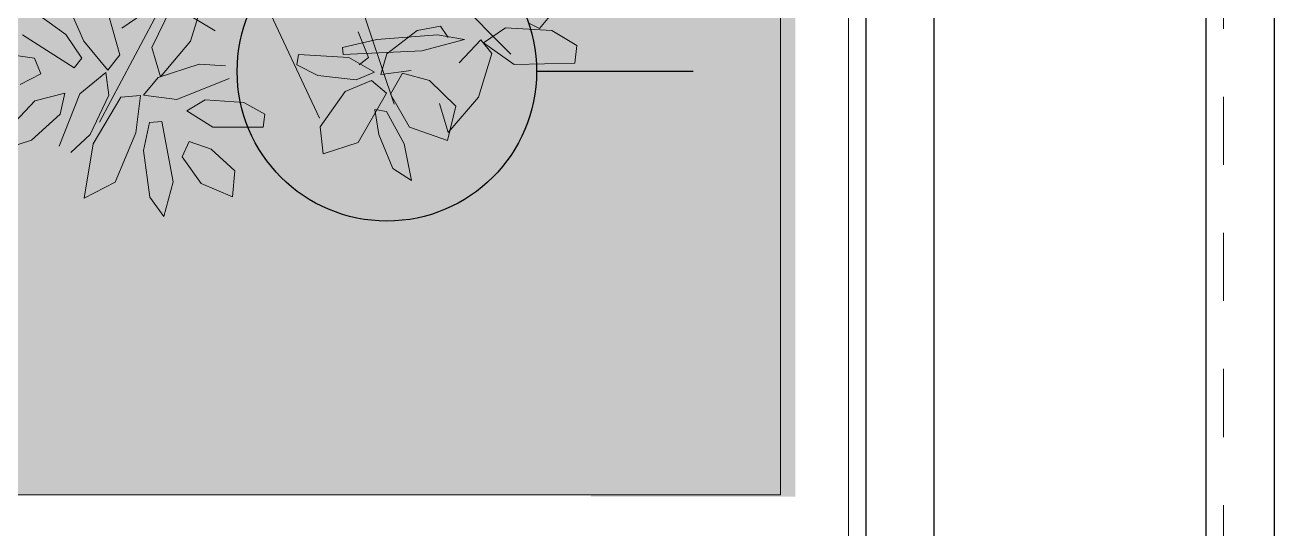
# Model space of a CAD drawing. Header units: metres. Extents: x 349703 to 349913, y 9282546 to 9282694.
# Drawn here: x 349753.419 to 349755.266, y 9282651.393 to 9282652.133 of the extents above; entities that cross this region are included whole.
import ezdxf

# ---------------------------------------------------------------- set-up
doc = ezdxf.new("R2010")
doc.units = ezdxf.units.M
doc.header["$LTSCALE"] = 0.25
doc.linetypes.add('B. SUM 2$0$HIDDEN', pattern=[0.375, 0.25, -0.125])
for name, color, linetype, lineweight in [('AREA-VERDE', 3, 'CONTINUOUS', 9), ('ARQ-FONDO', 253, 'CONTINUOUS', 9), ('CUNETAS-RED', 5, 'CONTINUOUS', 18), ('LLORAD-SIMB', 1, 'CONTINUOUS', 25), ('LLORAD-TRAMO', 1, 'CONTINUOUS', 70)]:
    doc.layers.add(name, color=color, linetype=linetype, lineweight=lineweight)

# ---------------------------------------------------------------- blocks, each defined once
blk = doc.blocks.new('548')
at = {"layer": 'AREA-VERDE', "lineweight": 0, "true_color": 0xc4e4b2, "transparency": 33554687}
h = blk.add_hatch(color=3, dxfattribs=at)
h.dxf.hatch_style = 1
h.paths.add_polyline_path([(349595.4206, 9282651.4426), (349597.5555, 9282651.4426), (349597.5555, 9282655.2125), (349595.4206, 9282655.2125)])
at = {"layer": 'ARQ-FONDO'}
for points in [[(349595.3206, 9282666.4931), (349597.6555, 9282666.4931), (349597.6555, 9282651.3426), (349595.3206, 9282651.3426)], [(349595.4206, 9282655.2125), (349597.5555, 9282655.2125), (349597.5555, 9282651.4426), (349595.4206, 9282651.4426)]]:
    blk.add_lwpolyline(points, close=True, dxfattribs=at)
blk = doc.blocks.new('ARR2')
at = {"layer": 'ARQ-FONDO', "lineweight": 5}
for p, q in [((2740.9374, 1213.632), (2741.6198, 1212.9417)), ((2740.8976, 1213.4825), (2741.2131, 1212.8057)), ((2741.2088, 1213.3241), (2741.3717, 1212.8358)), ((2740.9887, 1213.2525), (2740.7458, 1212.7974)), ((2740.667, 1213.0735), (2740.7129, 1212.9693)), ((2740.6745, 1212.9832), (2740.5936, 1213.0419)), ((2740.7896, 1212.9404), (2740.7584, 1213.0511)), ((2740.857, 1212.9557), (2740.899, 1213.0418)), ((2740.9682, 1213.0618), (2740.9394, 1212.9692)), ((2741.6804, 1212.9966), (2741.7228, 1213.0476)), ((2740.8403, 1213.0291), (2740.7934, 1212.997)), ((2740.992, 1212.9916), (2740.9385, 1213.0235)), ((2741.3172, 1212.935), (2741.2954, 1212.9893)), ((2741.4206, 1212.9917), (2741.3566, 1212.9426)), ((2741.4703, 1213.0015), (2741.4206, 1212.9917)), ((2741.4866, 1212.9773), (2741.4703, 1213.0015)), ((2741.6084, 1212.9976), (2741.5615, 1212.9655)), ((2741.7067, 1212.992), (2741.6084, 1212.9976)), ((2741.6592, 1213.007), (2741.6804, 1212.9966)), ((2741.7602, 1212.9601), (2741.7067, 1212.992)), ((2740.5828, 1212.983), (2740.6923, 1212.9126)), ((2740.7087, 1212.9332), (2740.6745, 1212.9832)), ((2740.7129, 1212.9693), (2740.7635, 1212.9079)), ((2740.9394, 1212.9692), (2740.8756, 1212.8937)), ((2741.2619, 1212.956), (2741.3353, 1212.9732)), ((2741.3353, 1212.9732), (2741.4638, 1212.9828)), ((2741.521, 1212.9729), (2741.4304, 1212.949)), ((2741.4638, 1212.9828), (2741.521, 1212.9729)), ((2741.5103, 1212.9231), (2741.5562, 1212.9724)), ((2741.5562, 1212.9724), (2741.5795, 1212.9431)), ((2741.5615, 1212.9655), (2741.627, 1212.9197)), ((2740.6081, 1212.9329), (2740.5392, 1212.9429)), ((2740.7635, 1212.9079), (2740.7896, 1212.9404)), ((2740.8756, 1212.8937), (2740.857, 1212.9557)), ((2741.1686, 1212.9408), (2741.1651, 1212.9188)), ((2741.2755, 1212.9348), (2741.1686, 1212.9408)), ((2741.2634, 1212.9408), (2741.2619, 1212.956)), ((2741.4304, 1212.949), (2741.2634, 1212.9408)), ((2741.3302, 1212.9035), (2741.2755, 1212.9348)), ((2741.2977, 1212.9194), (2741.3172, 1212.935)), ((2741.3566, 1212.9426), (2741.3439, 1212.8989)), ((2741.5795, 1212.9431), (2741.5508, 1212.8505)), ((2741.7557, 1212.9228), (2741.7602, 1212.9601)), ((2740.6218, 1212.8999), (2740.6081, 1212.9329)), ((2740.6923, 1212.9126), (2740.7087, 1212.9332)), ((2740.9578, 1212.9208), (2740.8705, 1212.8919)), ((2741.014, 1212.917), (2740.9578, 1212.9208)), ((2741.1651, 1212.9188), (2741.2097, 1212.8965)), ((2741.627, 1212.9197), (2741.7557, 1212.9228)), ((2740.5775, 1212.8772), (2740.6218, 1212.8999)), ((2740.7598, 1212.9027), (2740.7043, 1212.8577)), ((2740.7656, 1212.8544), (2740.7598, 1212.9027)), ((2740.8705, 1212.8919), (2740.8394, 1212.8545)), ((2740.9103, 1212.8452), (2741.0214, 1212.8902)), ((2741.2097, 1212.8965), (2741.2914, 1212.8872)), ((2741.3235, 1212.8857), (2741.2679, 1212.8626)), ((2741.2914, 1212.8872), (2741.3302, 1212.9035)), ((2741.3556, 1212.859), (2741.3235, 1212.8857)), ((2741.3439, 1212.8989), (2741.4081, 1212.9069)), ((2741.3896, 1212.9015), (2741.3641, 1212.8567)), ((2741.4472, 1212.8857), (2741.3896, 1212.9015)), ((2741.5028, 1212.8314), (2741.4472, 1212.8857)), ((2740.6723, 1212.8587), (2740.6091, 1212.8428)), ((2740.7043, 1212.8577), (2740.6605, 1212.7461)), ((2740.6623, 1212.8146), (2740.6723, 1212.8587)), ((2740.7265, 1212.7712), (2740.7656, 1212.8544)), ((2740.8394, 1212.8545), (2740.9103, 1212.8452)), ((2741.2679, 1212.8626), (2741.2147, 1212.7875)), ((2741.2955, 1212.7542), (2741.3556, 1212.859)), ((2741.3641, 1212.8567), (2741.4045, 1212.7868)), ((2740.6091, 1212.8428), (2740.5356, 1212.7647)), ((2740.7916, 1212.8502), (2740.7328, 1212.7514)), ((2740.8331, 1212.8536), (2740.7916, 1212.8502)), ((2740.8233, 1212.7747), (2740.8331, 1212.8536)), ((2740.9705, 1212.8444), (2740.9316, 1212.8213)), ((2741.0525, 1212.8388), (2740.9705, 1212.8444)), ((2741.0974, 1212.8143), (2741.0525, 1212.8388)), ((2741.4869, 1212.7751), (2741.4683, 1212.837)), ((2741.4852, 1212.7581), (2741.5028, 1212.8314)), ((2741.5508, 1212.8505), (2741.4869, 1212.7751)), ((2740.6018, 1212.7589), (2740.6623, 1212.8146)), ((2740.9316, 1212.8213), (2740.9865, 1212.7864)), ((2741.0939, 1212.7868), (2741.0974, 1212.8143)), ((2741.3311, 1212.8239), (2741.3554, 1212.8197)), ((2741.3395, 1212.7709), (2741.3311, 1212.8239)), ((2741.3554, 1212.8197), (2741.3931, 1212.751)), ((2740.7793, 1212.6696), (2740.8233, 1212.7747)), ((2740.8525, 1212.7964), (2740.8398, 1212.7372)), ((2740.8788, 1212.7987), (2740.8525, 1212.7964)), ((2740.9029, 1212.6708), (2740.8788, 1212.7987)), ((2740.9865, 1212.7864), (2741.0939, 1212.7868)), ((2741.2147, 1212.7875), (2741.2213, 1212.7302)), ((2741.4045, 1212.7868), (2741.4852, 1212.7581)), ((2740.5532, 1212.7432), (2740.6018, 1212.7589)), ((2740.685, 1212.733), (2740.7265, 1212.7712)), ((2740.7328, 1212.7514), (2740.7132, 1212.6361)), ((2740.9364, 1212.7563), (2740.922, 1212.7236)), ((2740.9834, 1212.7398), (2740.9364, 1212.7563)), ((2741.2213, 1212.7302), (2741.2955, 1212.7542)), ((2741.3688, 1212.6988), (2741.3395, 1212.7709)), ((2741.3931, 1212.751), (2741.4085, 1212.6733)), ((2740.8398, 1212.7372), (2740.8528, 1212.6381)), ((2740.922, 1212.7236), (2740.9621, 1212.6668)), ((2741.0335, 1212.6938), (2740.9834, 1212.7398)), ((2741.0286, 1212.6386), (2741.0335, 1212.6938)), ((2741.4085, 1212.6733), (2741.3688, 1212.6988)), ((2740.7132, 1212.6361), (2740.7793, 1212.6696)), ((2740.8828, 1212.5972), (2740.9029, 1212.6708)), ((2740.9621, 1212.6668), (2741.0286, 1212.6386)), ((2740.8528, 1212.6381), (2740.8828, 1212.5972))]:
    blk.add_line(p, q, dxfattribs=at)
blk = doc.blocks.new('drenaje')
at = {"layer": 'CUNETAS-RED', "lineweight": 30}
for p, q in [((36.4979, 0.2003), (36.4979, -32.0856)), ((37.0979, 0.2003), (37.0979, -32.0856)), ((36.5979, 0.1003), (36.5979, -32.0856)), ((36.9979, -32.0856), (36.9979, 0.1003))]:
    blk.add_line(p, q, dxfattribs=at)

msp = doc.modelspace()

# ---------------------------------------------------------------- linework, layer by layer
at = {"layer": 'ARQ-FONDO', "linetype": 'B. SUM 2$0$HIDDEN'}
msp.add_lwpolyline([(349782.3292, 9282656.6276), (349755.1792, 9282656.6276), (349755.1792, 9282642.7776), (349782.3292, 9282642.7776)], close=True, dxfattribs=at)
at = {"layer": 'LLORAD-SIMB'}
msp.add_line((349754.4, 9282652.065), (349754.17, 9282652.065), dxfattribs=at)
msp.add_circle((349753.95, 9282652.065), 0.22, dxfattribs=at)
at = {"layer": 'LLORAD-TRAMO', "const_width": 0.3}
msp.add_lwpolyline([(349754.4, 9282655.19), (349754.4, 9282654.94), (349754.4, 9282654.69), (349754.4, 9282654.44), (349754.4, 9282654.19), (349754.4, 9282653.94), (349754.4, 9282653.69), (349754.4, 9282653.44), (349754.4, 9282653.19), (349754.4, 9282652.94), (349754.4, 9282652.69), (349754.4, 9282652.44), (349754.4, 9282652.19), (349754.4, 9282651.94), (349754.4, 9282651.69), (349754.4, 9282651.44)], dxfattribs=at)

# ---------------------------------------------------------------- block references
at = {"layer": 'ARQ-FONDO'}
msp.add_blockref('548', (156.9728, 0), dxfattribs=at)
at = {"layer": 'ARQ-FONDO', "xscale": 0.6917913537138002, "yscale": 0.6917913537138002, "zscale": 0.6917913537138002}
msp.add_blockref('ARR2', (347857.5033, 9281812.9877), dxfattribs=at)
at = {"layer": 'CUNETAS-RED', "lineweight": 30}
msp.add_blockref('drenaje', (349718.1559, 9282675.5378), dxfattribs=at)

doc.saveas('drawing.dxf')
